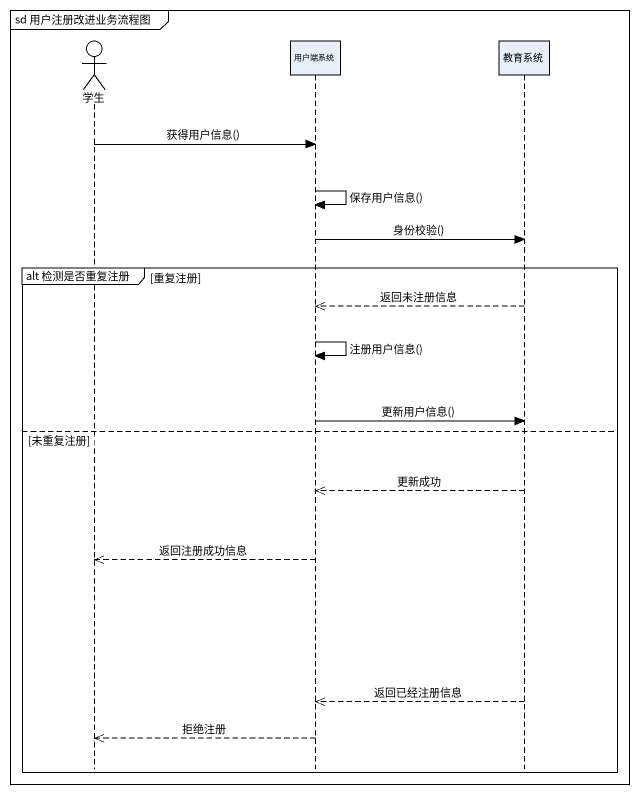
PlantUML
@startuml
mainframe sd 用户注册改进业务流程图
hide footbox
actor 学生
participant 用户端系统
participant 教育系统

学生 -> 用户端系统 : 获得用户信息()
用户端系统 -> 用户端系统 : 保存用户信息()
用户端系统 -> 教育系统 : 身份校验()
group alt 检测是否重复注册 [重复注册]
  教育系统 -->> 用户端系统 : 返回未注册信息
  用户端系统 -> 用户端系统 : 注册用户信息()
  用户端系统 -> 教育系统 : 更新用户信息()
else 未重复注册
  教育系统 -->> 用户端系统 : 更新成功
  用户端系统 -->> 学生 : 返回注册成功信息
  教育系统 -->> 用户端系统 : 返回已经注册信息
  用户端系统 -->> 学生 : 拒绝注册
end
@enduml
